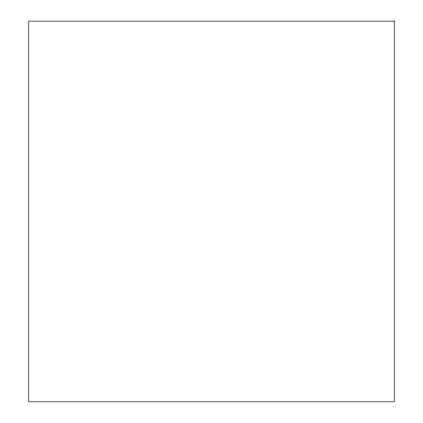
<?xml version="1.0" encoding="UTF-8"?>
<svg xmlns="http://www.w3.org/2000/svg" width="423" height="423" viewBox="0 0 423 423"><rect width="100%" height="100%" fill="white"/><g stroke="black" fill="none" stroke-linecap="round" stroke-linejoin="round"><path stroke-width="0.63" d="M394.236 21.15L28.764 21.15L28.764 401.85L394.236 401.85L394.236 21.15"/></g></svg>
